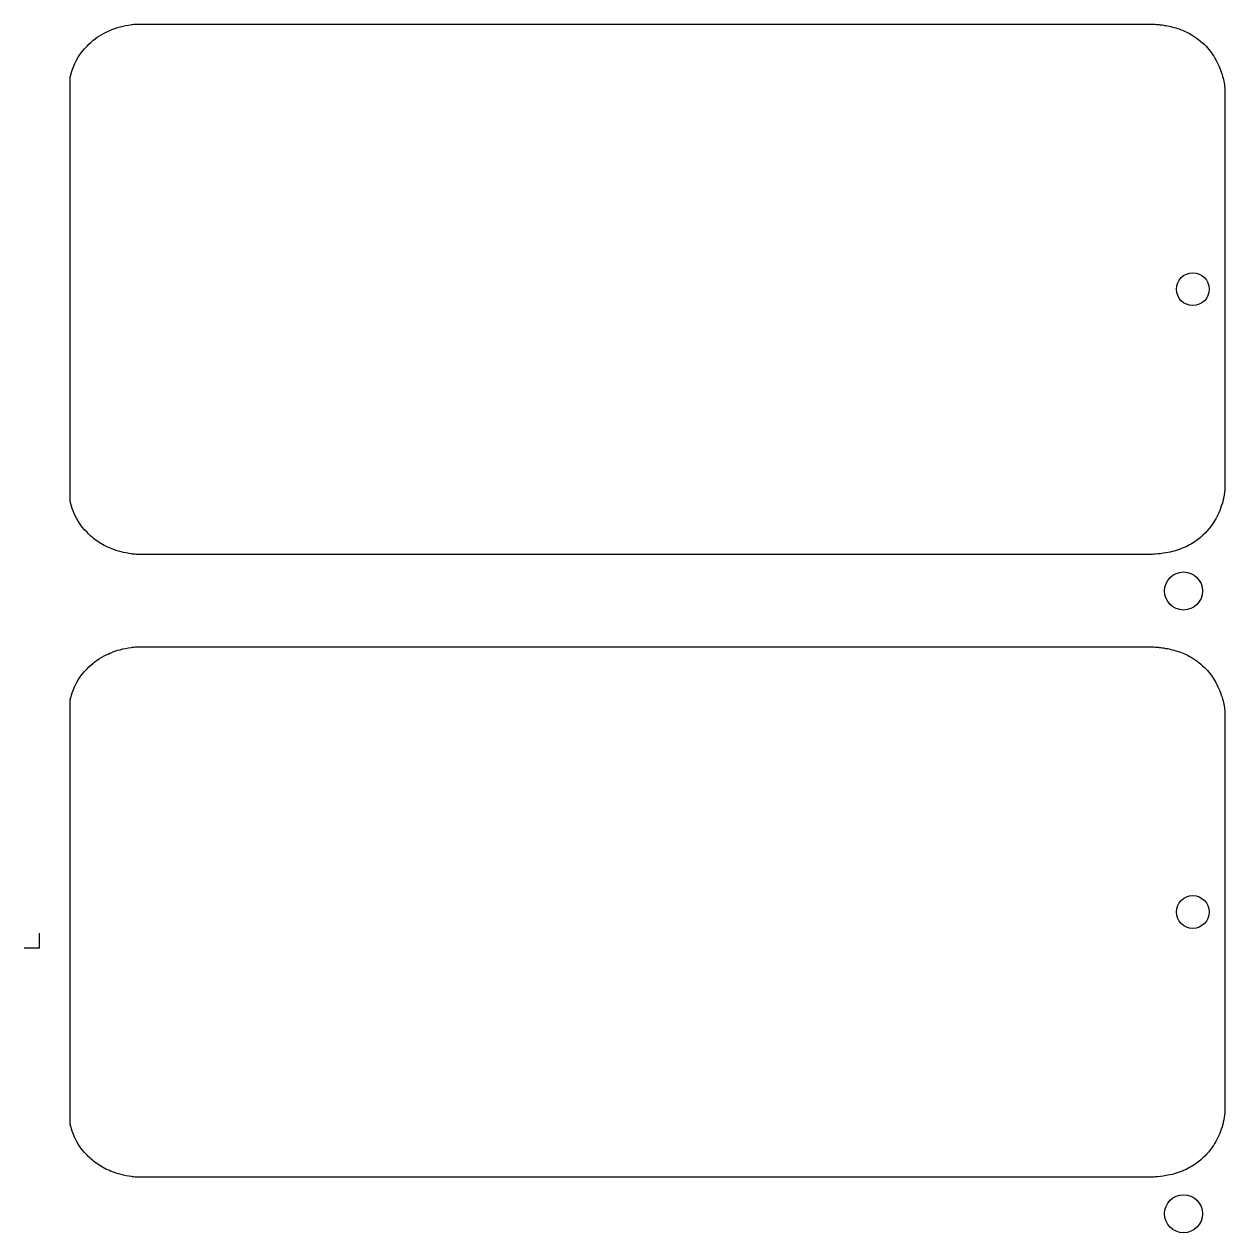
# Model space of a CAD drawing. Header units: millimetres. Extents: x 3604 to 3763, y 1411 to 1572.
import ezdxf

# ---------------------------------------------------------------- set-up
doc = ezdxf.new("R2010")
doc.units = ezdxf.units.MM
for name, color, linetype, lineweight in [('D201', 1, 'Continuous', 25), ('D202', 5, 'Continuous', 25), ('D203', 3, 'Continuous', 25)]:
    doc.layers.add(name, color=color, linetype=linetype, lineweight=lineweight)

msp = doc.modelspace()

# ---------------------------------------------------------------- linework, layer by layer
at = {"layer": 'D201', "color": 3, "linetype": 'Continuous'}
for centre, radius in [((3759.03, 1536.41), 2.17), ((3757.8, 1496.41), 2.52), ((3759.03, 1453.86), 2.17), ((3757.8, 1413.86), 2.52)]:
    msp.add_circle(centre, radius, dxfattribs=at)
at = {"layer": 'D202', "color": 3, "linetype": 'Continuous'}
for points in [[(3747.89, 1501.27), (3619.08, 1501.27, -0.037548), (3618.38, 1501.33, -0.05737), (3615.71, 1502.03, -0.055097), (3613.92, 1502.97, -0.057105), (3612.51, 1504.19, -0.132634), (3610.56, 1507.36), (3610.29, 1508.28), (3610.29, 1564.54), (3610.56, 1565.46, -0.132619), (3612.51, 1568.63, -0.086301), (3614.78, 1570.36, -0.054957), (3616.88, 1571.18, -0.028563), (3618.38, 1571.49, -0.037544), (3619.08, 1571.55), (3753.69, 1571.55, -0.019601), (3754.06, 1571.53, -0.004228), (3754.35, 1571.51, -0.007205), (3754.8, 1571.46, -0.012276), (3755.46, 1571.36, -0.040572), (3757.21, 1570.91, -0.046727), (3758.8, 1570.18, -0.073186), (3760.78, 1568.61, -0.062683), (3762.09, 1566.81, -0.059546), (3762.98, 1564.6, -0.017794), (3763.18, 1563.76, -0.049115), (3763.27, 1562.84), (3763.27, 1509.98), (3763.27, 1509.81)], [(3747.89, 1418.72), (3619.08, 1418.72, -0.037548), (3618.38, 1418.78, -0.05737), (3615.71, 1419.48, -0.055097), (3613.92, 1420.42, -0.057105), (3612.51, 1421.64, -0.132634), (3610.56, 1424.81), (3610.29, 1425.73), (3610.29, 1481.99), (3610.56, 1482.91, -0.132619), (3612.51, 1486.08, -0.086301), (3614.78, 1487.81, -0.054957), (3616.88, 1488.63, -0.028563), (3618.38, 1488.94, -0.037544), (3619.08, 1489), (3753.69, 1489, -0.019601), (3754.06, 1488.98, -0.004228), (3754.35, 1488.96, -0.007205), (3754.8, 1488.91, -0.012276), (3755.46, 1488.81, -0.040572), (3757.21, 1488.36, -0.046727), (3758.8, 1487.63, -0.073186), (3760.78, 1486.06, -0.062683), (3762.09, 1484.26, -0.059546), (3762.98, 1482.05, -0.017794), (3763.18, 1481.21, -0.049115), (3763.27, 1480.29), (3763.27, 1427.43), (3763.27, 1427.26)]]:
    msp.add_lwpolyline(points, format="xyb", dxfattribs=at)
at = {"layer": 'D202', "color": 3}
msp.add_lwpolyline([(3606.18, 1451.06), (3606.18, 1449.06), (3604.18, 1449.06)], dxfattribs=at)
at = {"layer": 'D203', "color": 3, "linetype": 'Continuous'}
for points in [[(3763.27, 1509.81, -0.066545), (3762.7, 1507.34, -0.062725), (3761.6, 1505.23, -0.086462), (3759.51, 1503.1, -0.059371), (3757.64, 1502.07, -0.052495), (3755.46, 1501.46, -0.024171), (3754.06, 1501.29, -0.019604), (3753.69, 1501.27), (3750.42, 1501.27), (3747.89, 1501.27)], [(3763.27, 1427.26, -0.066545), (3762.7, 1424.79, -0.062725), (3761.6, 1422.68, -0.086462), (3759.51, 1420.55, -0.059371), (3757.64, 1419.52, -0.052495), (3755.46, 1418.91, -0.024171), (3754.06, 1418.74, -0.019604), (3753.69, 1418.72), (3750.42, 1418.72), (3747.89, 1418.72)]]:
    msp.add_lwpolyline(points, format="xyb", dxfattribs=at)

doc.saveas('drawing.dxf')
